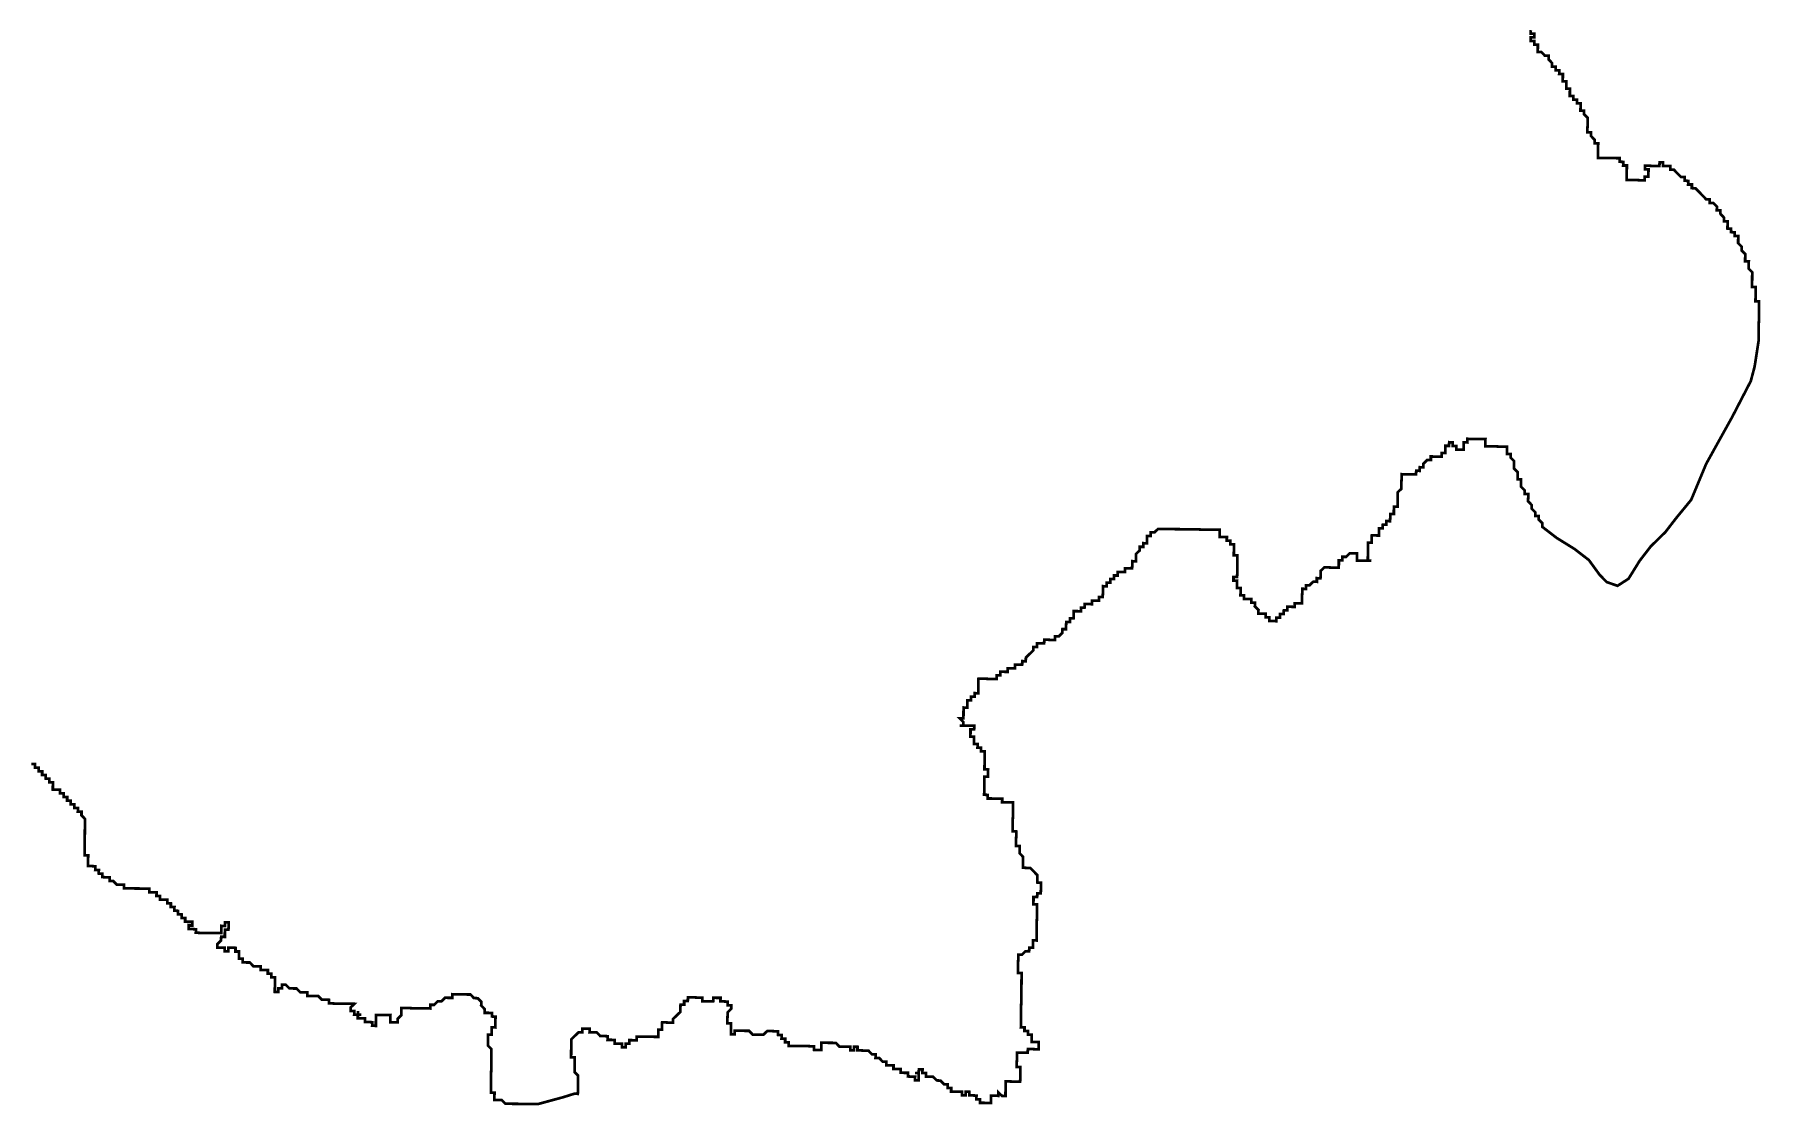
# Model space of a CAD drawing. Header units: metres. Extents: x 257673 to 289848, y 2129691 to 2228029.
# Drawn here: x 270754 to 272653, y 2159372 to 2160550 of the extents above; entities that cross this region are included whole.
import ezdxf

# ---------------------------------------------------------------- set-up
doc = ezdxf.new("R2010")
doc.units = ezdxf.units.M
doc.header["$MEASUREMENT"] = 0
doc.layers.add('HAZARDS LINE', color=1, linetype='Continuous')

msp = doc.modelspace()

# ---------------------------------------------------------------- linework, layer by layer
at = {"layer": 'HAZARDS LINE', "lineweight": 18}
msp.add_lwpolyline([(270751, 2159747.5, 2.98, 2.98, 0), (270755, 2159747.5, 2.98, 2.98, 0), (270755, 2159743.5, 2.98, 2.98, 0), (270758.9, 2159743.4, 2.98, 2.98, 0), (270758.9, 2159739.4, 2.98, 2.98, 0), (270762.9, 2159739.4, 2.98, 2.98, 0), (270762.8, 2159735.4, 2.98, 2.98, 0), (270766.8, 2159735.3, 2.98, 2.98, 0), (270766.8, 2159731.4, 2.98, 2.98, 0), (270770.7, 2159731.3, 2.98, 2.98, 0), (270770.7, 2159727.3, 2.98, 2.98, 0), (270774.7, 2159727.3, 2.98, 2.98, 0), (270774.6, 2159723.3, 2.98, 2.98, 0), (270774.6, 2159719.3, 2.98, 2.98, 0), (270778.5, 2159719.2, 2.98, 2.98, 0), (270782.5, 2159719.2, 2.98, 2.98, 0), (270782.5, 2159715.2, 2.98, 2.98, 0), (270786.5, 2159715.1, 2.98, 2.98, 0), (270786.4, 2159711.2, 2.98, 2.98, 0), (270790.4, 2159711.1, 2.98, 2.98, 0), (270790.3, 2159707.1, 2.98, 2.98, 0), (270794.3, 2159707.1, 2.98, 2.98, 0), (270794.3, 2159703.1, 2.98, 2.98, 0), (270798.3, 2159703, 2.98, 2.98, 0), (270798.2, 2159699, 2.98, 2.98, 0), (270802.2, 2159699, 2.98, 2.98, 0), (270802.1, 2159695, 2.98, 2.98, 0), (270806.1, 2159694.9, 2.98, 2.98, 0), (270806.1, 2159690.9, 2.98, 2.98, 0), (270810, 2159686.9, 2.98, 2.98, 0), (270810, 2159682.9, 2.98, 2.98, 0), (270809.9, 2159678.9, 2.98, 2.98, 0), (270809.8, 2159674.9, 2.98, 2.98, 0), (270809.8, 2159671, 2.98, 2.98, 0), (270809.7, 2159667, 2.98, 2.98, 0), (270809.7, 2159663, 2.98, 2.98, 0), (270809.6, 2159659, 2.98, 2.98, 0), (270809.6, 2159655, 2.98, 2.98, 0), (270809.5, 2159651, 2.98, 2.98, 0), (270809.5, 2159647, 2.98, 2.98, 0), (270813.5, 2159647, 2.98, 2.98, 0), (270813.4, 2159643, 2.98, 2.98, 0), (270813.4, 2159639, 2.98, 2.98, 0), (270813.3, 2159635, 2.98, 2.98, 0), (270817.3, 2159635, 2.98, 2.98, 0), (270821.3, 2159634.9, 2.98, 2.98, 0), (270821.2, 2159630.9, 2.98, 2.98, 0), (270825.2, 2159630.9, 2.98, 2.98, 0), (270825.1, 2159626.9, 2.98, 2.98, 0), (270829.1, 2159626.8, 2.98, 2.98, 0), (270829.1, 2159622.9, 2.98, 2.98, 0), (270833.1, 2159622.8, 2.98, 2.98, 0), (270837.1, 2159622.7, 2.98, 2.98, 0), (270837, 2159618.8, 2.98, 2.98, 0), (270841, 2159618.7, 2.98, 2.98, 0), (270844.9, 2159614.7, 2.98, 2.98, 0), (270848.9, 2159614.6, 2.98, 2.98, 0), (270852.9, 2159614.6, 2.98, 2.98, 0), (270852.8, 2159610.6, 2.98, 2.98, 0), (270856.8, 2159610.5, 2.98, 2.98, 0), (270860.8, 2159610.5, 2.98, 2.98, 0), (270864.8, 2159610.4, 2.98, 2.98, 0), (270868.8, 2159610.4, 2.98, 2.98, 0), (270872.8, 2159610.3, 2.98, 2.98, 0), (270876.8, 2159610.2, 2.98, 2.98, 0), (270880.7, 2159610.2, 2.98, 2.98, 0), (270880.7, 2159606.2, 2.98, 2.98, 0), (270884.7, 2159606.2, 2.98, 2.98, 0), (270888.7, 2159606.1, 2.98, 2.98, 0), (270888.6, 2159602.1, 2.98, 2.98, 0), (270892.6, 2159602.1, 2.98, 2.98, 0), (270892.5, 2159598.1, 2.98, 2.98, 0), (270896.5, 2159598, 2.98, 2.98, 0), (270900.5, 2159598, 2.98, 2.98, 0), (270900.5, 2159594, 2.98, 2.98, 0), (270904.4, 2159593.9, 2.98, 2.98, 0), (270904.4, 2159589.9, 2.98, 2.98, 0), (270908.4, 2159589.9, 2.98, 2.98, 0), (270908.3, 2159585.9, 2.98, 2.98, 0), (270912.3, 2159585.8, 2.98, 2.98, 0), (270912.3, 2159581.9, 2.98, 2.98, 0), (270916.2, 2159581.8, 2.98, 2.98, 0), (270916.2, 2159577.8, 2.98, 2.98, 0), (270920.2, 2159577.8, 2.98, 2.98, 0), (270920.1, 2159573.8, 2.98, 2.98, 0), (270924.1, 2159573.7, 2.98, 2.98, 0), (270928.1, 2159573.7, 2.98, 2.98, 0), (270928, 2159569.7, 2.98, 2.98, 0), (270924.1, 2159569.7, 2.98, 2.98, 0), (270924, 2159565.7, 2.98, 2.98, 0), (270928, 2159565.7, 2.98, 2.98, 0), (270932, 2159565.6, 2.98, 2.98, 0), (270931.9, 2159561.7, 2.98, 2.98, 0), (270935.9, 2159561.6, 2.98, 2.98, 0), (270939.9, 2159561.5, 2.98, 2.98, 0), (270943.9, 2159561.5, 2.98, 2.98, 0), (270947.9, 2159561.4, 2.98, 2.98, 0), (270951.8, 2159561.4, 2.98, 2.98, 0), (270955.8, 2159561.3, 2.98, 2.98, 0), (270959.8, 2159561.3, 2.98, 2.98, 0), (270959.9, 2159565.3, 2.98, 2.98, 0), (270959.9, 2159569.3, 2.98, 2.98, 0), (270963.9, 2159569.2, 2.98, 2.98, 0), (270964, 2159573.2, 2.98, 2.98, 0), (270968, 2159573.1, 2.98, 2.98, 0), (270967.9, 2159569.1, 2.98, 2.98, 0), (270967.8, 2159565.2, 2.98, 2.98, 0), (270963.9, 2159565.2, 2.98, 2.98, 0), (270963.8, 2159561.2, 2.98, 2.98, 0), (270963.8, 2159557.2, 2.98, 2.98, 0), (270959.8, 2159557.3, 2.98, 2.98, 0), (270959.7, 2159553.3, 2.98, 2.98, 0), (270955.7, 2159549.4, 2.98, 2.98, 0), (270955.6, 2159545.4, 2.98, 2.98, 0), (270959.6, 2159545.3, 2.98, 2.98, 0), (270963.6, 2159545.3, 2.98, 2.98, 0), (270963.5, 2159541.3, 2.98, 2.98, 0), (270967.5, 2159541.2, 2.98, 2.98, 0), (270967.6, 2159545.2, 2.98, 2.98, 0), (270971.6, 2159545.2, 2.98, 2.98, 0), (270975.6, 2159545.1, 2.98, 2.98, 0), (270975.5, 2159541.1, 2.98, 2.98, 0), (270979.5, 2159541.1, 2.98, 2.98, 0), (270979.4, 2159537.1, 2.98, 2.98, 0), (270979.4, 2159533.1, 2.98, 2.98, 0), (270983.4, 2159533.1, 2.98, 2.98, 0), (270983.3, 2159529.1, 2.98, 2.98, 0), (270987.3, 2159529, 2.98, 2.98, 0), (270991.3, 2159529, 2.98, 2.98, 0), (270995.2, 2159524.9, 2.98, 2.98, 0), (270999.2, 2159524.9, 2.98, 2.98, 0), (271003.2, 2159524.8, 2.98, 2.98, 0), (271003.1, 2159520.8, 2.98, 2.98, 0), (271007.1, 2159520.8, 2.98, 2.98, 0), (271011.1, 2159520.7, 2.98, 2.98, 0), (271011.1, 2159516.7, 2.98, 2.98, 0), (271015, 2159516.7, 2.98, 2.98, 0), (271015, 2159512.7, 2.98, 2.98, 0), (271019, 2159512.6, 2.98, 2.98, 0), (271018.9, 2159508.6, 2.98, 2.98, 0), (271018.9, 2159504.7, 2.98, 2.98, 0), (271018.8, 2159500.7, 2.98, 2.98, 0), (271018.8, 2159496.7, 2.98, 2.98, 0), (271022.7, 2159496.6, 2.98, 2.98, 0), (271022.8, 2159500.6, 2.98, 2.98, 0), (271026.8, 2159500.6, 2.98, 2.98, 0), (271026.8, 2159504.6, 2.98, 2.98, 0), (271030.8, 2159504.5, 2.98, 2.98, 0), (271034.8, 2159500.5, 2.98, 2.98, 0), (271038.7, 2159500.4, 2.98, 2.98, 0), (271042.7, 2159500.4, 2.98, 2.98, 0), (271046.7, 2159496.3, 2.98, 2.98, 0), (271050.6, 2159496.3, 2.98, 2.98, 0), (271054.6, 2159496.2, 2.98, 2.98, 0), (271054.6, 2159492.2, 2.98, 2.98, 0), (271058.6, 2159492.2, 2.98, 2.98, 0), (271062.5, 2159492.1, 2.98, 2.98, 0), (271066.5, 2159492.1, 2.98, 2.98, 0), (271070.5, 2159488, 2.98, 2.98, 0), (271074.5, 2159488, 2.98, 2.98, 0), (271078.4, 2159487.9, 2.98, 2.98, 0), (271078.4, 2159483.9, 2.98, 2.98, 0), (271082.4, 2159483.9, 2.98, 2.98, 0), (271086.4, 2159483.8, 2.98, 2.98, 0), (271090.3, 2159483.8, 2.98, 2.98, 0), (271094.3, 2159483.7, 2.98, 2.98, 0), (271098.3, 2159483.7, 2.98, 2.98, 0), (271102.3, 2159483.6, 2.98, 2.98, 0), (271106.3, 2159483.5, 2.98, 2.98, 0), (271102.2, 2159479.6, 2.98, 2.98, 0), (271102.2, 2159475.6, 2.98, 2.98, 0), (271106.2, 2159475.6, 2.98, 2.98, 0), (271106.1, 2159471.6, 2.98, 2.98, 0), (271110.1, 2159471.5, 2.98, 2.98, 0), (271110.2, 2159475.5, 2.98, 2.98, 0), (271110.1, 2159471.5, 2.98, 2.98, 0), (271114.1, 2159471.5, 2.98, 2.98, 0), (271110.1, 2159471.5, 2.98, 2.98, 0), (271110.1, 2159467.5, 2.98, 2.98, 0), (271114, 2159467.5, 2.98, 2.98, 0), (271118, 2159467.4, 2.98, 2.98, 0), (271118, 2159463.5, 2.98, 2.98, 0), (271122, 2159463.4, 2.98, 2.98, 0), (271126, 2159463.3, 2.98, 2.98, 0), (271125.9, 2159459.4, 2.98, 2.98, 0), (271129.9, 2159459.3, 2.98, 2.98, 0), (271129.9, 2159463.3, 2.98, 2.98, 0), (271130, 2159467.3, 2.98, 2.98, 0), (271130, 2159471.3, 2.98, 2.98, 0), (271134, 2159471.2, 2.98, 2.98, 0), (271138, 2159471.2, 2.98, 2.98, 0), (271142, 2159471.1, 2.98, 2.98, 0), (271146, 2159471.1, 2.98, 2.98, 0), (271145.9, 2159467.1, 2.98, 2.98, 0), (271145.9, 2159463.1, 2.98, 2.98, 0), (271149.9, 2159463, 2.98, 2.98, 0), (271153.9, 2159463, 2.98, 2.98, 0), (271153.9, 2159467, 2.98, 2.98, 0), (271157.9, 2159470.9, 2.98, 2.98, 0), (271158, 2159474.9, 2.98, 2.98, 0), (271158.1, 2159478.9, 2.98, 2.98, 0), (271162, 2159478.8, 2.98, 2.98, 0), (271166, 2159478.8, 2.98, 2.98, 0), (271170, 2159478.7, 2.98, 2.98, 0), (271174, 2159478.7, 2.98, 2.98, 0), (271178, 2159478.6, 2.98, 2.98, 0), (271182, 2159478.5, 2.98, 2.98, 0), (271186, 2159478.5, 2.98, 2.98, 0), (271189.9, 2159478.4, 2.98, 2.98, 0), (271190, 2159482.4, 2.98, 2.98, 0), (271194, 2159482.4, 2.98, 2.98, 0), (271198, 2159486.3, 2.98, 2.98, 0), (271202, 2159486.2, 2.98, 2.98, 0), (271206.1, 2159490.2, 2.98, 2.98, 0), (271210, 2159490.1, 2.98, 2.98, 0), (271214, 2159490.1, 2.98, 2.98, 0), (271214.1, 2159494.1, 2.98, 2.98, 0), (271218.1, 2159494, 2.98, 2.98, 0), (271222, 2159494, 2.98, 2.98, 0), (271226, 2159493.9, 2.98, 2.98, 0), (271230, 2159493.8, 2.98, 2.98, 0), (271234, 2159493.8, 2.98, 2.98, 0), (271237.9, 2159489.8, 2.98, 2.98, 0), (271241.9, 2159489.7, 2.98, 2.98, 0), (271245.9, 2159485.7, 2.98, 2.98, 0), (271245.8, 2159481.7, 2.98, 2.98, 0), (271249.7, 2159477.6, 2.98, 2.98, 0), (271249.7, 2159473.6, 2.98, 2.98, 0), (271253.7, 2159473.6, 2.98, 2.98, 0), (271257.7, 2159473.5, 2.98, 2.98, 0), (271257.6, 2159469.6, 2.98, 2.98, 0), (271261.6, 2159469.5, 2.98, 2.98, 0), (271261.5, 2159465.5, 2.98, 2.98, 0), (271261.5, 2159461.5, 2.98, 2.98, 0), (271261.4, 2159457.5, 2.98, 2.98, 0), (271257.4, 2159457.6, 2.98, 2.98, 0), (271257.4, 2159453.6, 2.98, 2.98, 0), (271257.3, 2159449.6, 2.98, 2.98, 0), (271253.3, 2159449.7, 2.98, 2.98, 0), (271253.3, 2159445.7, 2.98, 2.98, 0), (271253.2, 2159441.7, 2.98, 2.98, 0), (271253.2, 2159437.7, 2.98, 2.98, 0), (271257.1, 2159433.7, 2.98, 2.98, 0), (271257.1, 2159429.7, 2.98, 2.98, 0), (271257, 2159425.7, 2.98, 2.98, 0), (271257, 2159421.7, 2.98, 2.98, 0), (271256.9, 2159417.7, 2.98, 2.98, 0), (271256.9, 2159413.7, 2.98, 2.98, 0), (271256.8, 2159409.7, 2.98, 2.98, 0), (271256.7, 2159405.8, 2.98, 2.98, 0), (271256.7, 2159401.8, 2.98, 2.98, 0), (271256.6, 2159397.8, 2.98, 2.98, 0), (271256.6, 2159393.8, 2.98, 2.98, 0), (271256.5, 2159389.8, 2.98, 2.98, 0), (271256.5, 2159385.8, 2.98, 2.98, 0), (271260.5, 2159385.8, 2.98, 2.98, 0), (271260.4, 2159381.8, 2.98, 2.98, 0), (271260.4, 2159377.8, 2.98, 2.98, 0), (271264.3, 2159377.7, 2.98, 2.98, 0), (271268.3, 2159377.7, 2.98, 2.98, 0), (271272.3, 2159373.7, 2.98, 2.98, 0), (271276.2, 2159373.6, 2.98, 2.98, 0), (271280.2, 2159373.5, 2.98, 2.98, 0), (271284.2, 2159373.5, 2.98, 2.98, 0), (271308.1, 2159373.2, 2.98, 2.98, 0), (271336.1, 2159380.8, 2.98, 2.98, 0), (271348.2, 2159384.6, 2.98, 2.98, 0), (271352.1, 2159384.5, 2.98, 2.98, 0), (271352.2, 2159388.5, 2.98, 2.98, 0), (271352.3, 2159392.5, 2.98, 2.98, 0), (271352.3, 2159396.5, 2.98, 2.98, 0), (271352.4, 2159400.5, 2.98, 2.98, 0), (271352.4, 2159404.5, 2.98, 2.98, 0), (271348.5, 2159408.5, 2.98, 2.98, 0), (271348.5, 2159412.5, 2.98, 2.98, 0), (271348.6, 2159416.5, 2.98, 2.98, 0), (271348.6, 2159420.5, 2.98, 2.98, 0), (271348.7, 2159424.5, 2.98, 2.98, 0), (271344.7, 2159424.5, 2.98, 2.98, 0), (271344.8, 2159428.5, 2.98, 2.98, 0), (271344.8, 2159432.5, 2.98, 2.98, 0), (271344.9, 2159436.5, 2.98, 2.98, 0), (271344.9, 2159440.5, 2.98, 2.98, 0), (271345, 2159444.5, 2.98, 2.98, 0), (271349, 2159448.4, 2.98, 2.98, 0), (271353.1, 2159452.3, 2.98, 2.98, 0), (271357, 2159452.3, 2.98, 2.98, 0), (271357.1, 2159456.3, 2.98, 2.98, 0), (271361.1, 2159456.2, 2.98, 2.98, 0), (271365.1, 2159456.1, 2.98, 2.98, 0), (271365, 2159452.2, 2.98, 2.98, 0), (271369, 2159452.1, 2.98, 2.98, 0), (271373, 2159452, 2.98, 2.98, 0), (271376.9, 2159448, 2.98, 2.98, 0), (271380.9, 2159448, 2.98, 2.98, 0), (271384.9, 2159447.9, 2.98, 2.98, 0), (271384.8, 2159443.9, 2.98, 2.98, 0), (271388.8, 2159443.9, 2.98, 2.98, 0), (271392.8, 2159443.8, 2.98, 2.98, 0), (271392.8, 2159439.8, 2.98, 2.98, 0), (271396.7, 2159439.8, 2.98, 2.98, 0), (271400.7, 2159439.7, 2.98, 2.98, 0), (271400.7, 2159435.7, 2.98, 2.98, 0), (271404.7, 2159435.7, 2.98, 2.98, 0), (271404.7, 2159439.7, 2.98, 2.98, 0), (271408.7, 2159439.6, 2.98, 2.98, 0), (271408.8, 2159443.6, 2.98, 2.98, 0), (271412.7, 2159443.5, 2.98, 2.98, 0), (271416.7, 2159443.5, 2.98, 2.98, 0), (271416.8, 2159447.5, 2.98, 2.98, 0), (271420.8, 2159447.4, 2.98, 2.98, 0), (271424.8, 2159447.4, 2.98, 2.98, 0), (271428.7, 2159447.3, 2.98, 2.98, 0), (271432.7, 2159447.3, 2.98, 2.98, 0), (271436.7, 2159447.2, 2.98, 2.98, 0), (271440.7, 2159447.2, 2.98, 2.98, 0), (271440.8, 2159451.1, 2.98, 2.98, 0), (271440.8, 2159455.1, 2.98, 2.98, 0), (271444.8, 2159455.1, 2.98, 2.98, 0), (271444.8, 2159459.1, 2.98, 2.98, 0), (271444.9, 2159463, 2.98, 2.98, 0), (271448.9, 2159463, 2.98, 2.98, 0), (271452.9, 2159462.9, 2.98, 2.98, 0), (271456.9, 2159462.9, 2.98, 2.98, 0), (271456.9, 2159466.9, 2.98, 2.98, 0), (271461, 2159470.8, 2.98, 2.98, 0), (271465, 2159474.7, 2.98, 2.98, 0), (271465, 2159478.7, 2.98, 2.98, 0), (271465.1, 2159482.7, 2.98, 2.98, 0), (271469.1, 2159482.7, 2.98, 2.98, 0), (271469.1, 2159486.6, 2.98, 2.98, 0), (271473.1, 2159486.6, 2.98, 2.98, 0), (271473.2, 2159490.6, 2.98, 2.98, 0), (271477.2, 2159490.5, 2.98, 2.98, 0), (271481.1, 2159490.5, 2.98, 2.98, 0), (271485.1, 2159490.4, 2.98, 2.98, 0), (271489.1, 2159490.4, 2.98, 2.98, 0), (271489.1, 2159486.4, 2.98, 2.98, 0), (271493.1, 2159486.3, 2.98, 2.98, 0), (271497, 2159486.3, 2.98, 2.98, 0), (271501, 2159486.2, 2.98, 2.98, 0), (271501.1, 2159490.2, 2.98, 2.98, 0), (271505.1, 2159490.1, 2.98, 2.98, 0), (271509.1, 2159490.1, 2.98, 2.98, 0), (271509, 2159486.1, 2.98, 2.98, 0), (271513, 2159486.1, 2.98, 2.98, 0), (271517, 2159486, 2.98, 2.98, 0), (271516.9, 2159482, 2.98, 2.98, 0), (271520.9, 2159482, 2.98, 2.98, 0), (271520.8, 2159478, 2.98, 2.98, 0), (271516.8, 2159474, 2.98, 2.98, 0), (271516.8, 2159470.1, 2.98, 2.98, 0), (271516.7, 2159466.1, 2.98, 2.98, 0), (271516.6, 2159462.1, 2.98, 2.98, 0), (271520.6, 2159462, 2.98, 2.98, 0), (271520.6, 2159458, 2.98, 2.98, 0), (271520.5, 2159454.1, 2.98, 2.98, 0), (271520.5, 2159450.1, 2.98, 2.98, 0), (271524.5, 2159450, 2.98, 2.98, 0), (271524.5, 2159454, 2.98, 2.98, 0), (271528.5, 2159453.9, 2.98, 2.98, 0), (271532.5, 2159453.9, 2.98, 2.98, 0), (271536.5, 2159453.8, 2.98, 2.98, 0), (271540.5, 2159453.8, 2.98, 2.98, 0), (271544.4, 2159449.7, 2.98, 2.98, 0), (271548.4, 2159449.7, 2.98, 2.98, 0), (271552.4, 2159449.6, 2.98, 2.98, 0), (271556.3, 2159449.6, 2.98, 2.98, 0), (271560.4, 2159453.5, 2.98, 2.98, 0), (271564.4, 2159453.5, 2.98, 2.98, 0), (271568.4, 2159453.4, 2.98, 2.98, 0), (271572.3, 2159453.4, 2.98, 2.98, 0), (271572.3, 2159449.4, 2.98, 2.98, 0), (271576.3, 2159449.3, 2.98, 2.98, 0), (271576.2, 2159445.3, 2.98, 2.98, 0), (271580.2, 2159445.3, 2.98, 2.98, 0), (271580.2, 2159441.3, 2.98, 2.98, 0), (271584.1, 2159441.2, 2.98, 2.98, 0), (271584.1, 2159437.2, 2.98, 2.98, 0), (271588.1, 2159437.2, 2.98, 2.98, 0), (271592.1, 2159437.1, 2.98, 2.98, 0), (271596.1, 2159437.1, 2.98, 2.98, 0), (271600, 2159437, 2.98, 2.98, 0), (271604, 2159437, 2.98, 2.98, 0), (271608, 2159436.9, 2.98, 2.98, 0), (271612, 2159436.9, 2.98, 2.98, 0), (271611.9, 2159432.9, 2.98, 2.98, 0), (271615.9, 2159432.8, 2.98, 2.98, 0), (271619.9, 2159432.8, 2.98, 2.98, 0), (271620, 2159436.8, 2.98, 2.98, 0), (271620, 2159440.8, 2.98, 2.98, 0), (271624, 2159440.7, 2.98, 2.98, 0), (271628, 2159440.6, 2.98, 2.98, 0), (271632, 2159440.6, 2.98, 2.98, 0), (271636, 2159440.5, 2.98, 2.98, 0), (271639.9, 2159436.5, 2.98, 2.98, 0), (271643.9, 2159436.4, 2.98, 2.98, 0), (271647.9, 2159436.4, 2.98, 2.98, 0), (271651.9, 2159436.3, 2.98, 2.98, 0), (271651.8, 2159432.4, 2.98, 2.98, 0), (271655.8, 2159432.3, 2.98, 2.98, 0), (271655.8, 2159436.3, 2.98, 2.98, 0), (271659.8, 2159436.2, 2.98, 2.98, 0), (271659.8, 2159432.2, 2.98, 2.98, 0), (271663.8, 2159432.2, 2.98, 2.98, 0), (271667.7, 2159432.1, 2.98, 2.98, 0), (271671.7, 2159432.1, 2.98, 2.98, 0), (271675.7, 2159428, 2.98, 2.98, 0), (271679.7, 2159428, 2.98, 2.98, 0), (271679.6, 2159424, 2.98, 2.98, 0), (271683.6, 2159423.9, 2.98, 2.98, 0), (271687.5, 2159419.9, 2.98, 2.98, 0), (271691.5, 2159419.9, 2.98, 2.98, 0), (271691.5, 2159415.9, 2.98, 2.98, 0), (271695.4, 2159415.8, 2.98, 2.98, 0), (271699.4, 2159415.8, 2.98, 2.98, 0), (271699.4, 2159411.8, 2.98, 2.98, 0), (271703.4, 2159411.7, 2.98, 2.98, 0), (271707.3, 2159411.7, 2.98, 2.98, 0), (271707.3, 2159407.7, 2.98, 2.98, 0), (271711.3, 2159407.6, 2.98, 2.98, 0), (271715.3, 2159407.6, 2.98, 2.98, 0), (271715.2, 2159403.6, 2.98, 2.98, 0), (271719.2, 2159403.5, 2.98, 2.98, 0), (271723.2, 2159403.5, 2.98, 2.98, 0), (271723.1, 2159399.5, 2.98, 2.98, 0), (271727.1, 2159399.4, 2.98, 2.98, 0), (271727.2, 2159403.4, 2.98, 2.98, 0), (271727.2, 2159407.4, 2.98, 2.98, 0), (271723.2, 2159407.5, 2.98, 2.98, 0), (271727.2, 2159407.4, 2.98, 2.98, 0), (271727.3, 2159411.4, 2.98, 2.98, 0), (271731.3, 2159411.3, 2.98, 2.98, 0), (271731.2, 2159407.4, 2.98, 2.98, 0), (271735.2, 2159407.3, 2.98, 2.98, 0), (271735.1, 2159403.3, 2.98, 2.98, 0), (271739.1, 2159403.3, 2.98, 2.98, 0), (271743.1, 2159403.2, 2.98, 2.98, 0), (271747, 2159399.2, 2.98, 2.98, 0), (271751, 2159399.1, 2.98, 2.98, 0), (271755, 2159395.1, 2.98, 2.98, 0), (271758.9, 2159395, 2.98, 2.98, 0), (271758.9, 2159391, 2.98, 2.98, 0), (271762.9, 2159391, 2.98, 2.98, 0), (271762.8, 2159387, 2.98, 2.98, 0), (271766.8, 2159386.9, 2.98, 2.98, 0), (271770.8, 2159386.9, 2.98, 2.98, 0), (271774.8, 2159386.8, 2.98, 2.98, 0), (271774.7, 2159382.8, 2.98, 2.98, 0), (271778.7, 2159382.8, 2.98, 2.98, 0), (271778.8, 2159386.8, 2.98, 2.98, 0), (271782.8, 2159386.7, 2.98, 2.98, 0), (271782.7, 2159382.7, 2.98, 2.98, 0), (271786.7, 2159382.7, 2.98, 2.98, 0), (271790.7, 2159382.6, 2.98, 2.98, 0), (271790.6, 2159378.6, 2.98, 2.98, 0), (271794.6, 2159378.6, 2.98, 2.98, 0), (271794.6, 2159374.6, 2.98, 2.98, 0), (271798.5, 2159374.6, 2.98, 2.98, 0), (271802.5, 2159374.5, 2.98, 2.98, 0), (271806.5, 2159374.4, 2.98, 2.98, 0), (271806.6, 2159378.4, 2.98, 2.98, 0), (271806.6, 2159382.4, 2.98, 2.98, 0), (271810.6, 2159382.4, 2.98, 2.98, 0), (271814.6, 2159382.3, 2.98, 2.98, 0), (271814.6, 2159386.3, 2.98, 2.98, 0), (271818.6, 2159382.3, 2.98, 2.98, 0), (271822.6, 2159382.2, 2.98, 2.98, 0), (271822.6, 2159386.2, 2.98, 2.98, 0), (271822.7, 2159390.2, 2.98, 2.98, 0), (271822.7, 2159394.2, 2.98, 2.98, 0), (271822.8, 2159398.2, 2.98, 2.98, 0), (271826.8, 2159398.1, 2.98, 2.98, 0), (271830.8, 2159398, 2.98, 2.98, 0), (271834.7, 2159398, 2.98, 2.98, 0), (271838.7, 2159397.9, 2.98, 2.98, 0), (271838.8, 2159401.9, 2.98, 2.98, 0), (271838.8, 2159405.9, 2.98, 2.98, 0), (271838.9, 2159409.9, 2.98, 2.98, 0), (271838.9, 2159413.9, 2.98, 2.98, 0), (271835, 2159413.9, 2.98, 2.98, 0), (271835, 2159417.9, 2.98, 2.98, 0), (271835.1, 2159421.9, 2.98, 2.98, 0), (271835.1, 2159425.9, 2.98, 2.98, 0), (271835.2, 2159429.9, 2.98, 2.98, 0), (271839.2, 2159429.8, 2.98, 2.98, 0), (271843.1, 2159429.8, 2.98, 2.98, 0), (271847.1, 2159429.7, 2.98, 2.98, 0), (271847.2, 2159433.7, 2.98, 2.98, 0), (271851.2, 2159433.7, 2.98, 2.98, 0), (271855.2, 2159433.6, 2.98, 2.98, 0), (271859.1, 2159433.5, 2.98, 2.98, 0), (271859.2, 2159437.5, 2.98, 2.98, 0), (271859.2, 2159441.5, 2.98, 2.98, 0), (271855.3, 2159441.6, 2.98, 2.98, 0), (271851.3, 2159441.6, 2.98, 2.98, 0), (271851.3, 2159445.6, 2.98, 2.98, 0), (271851.4, 2159449.6, 2.98, 2.98, 0), (271847.4, 2159449.7, 2.98, 2.98, 0), (271847.4, 2159453.6, 2.98, 2.98, 0), (271843.5, 2159453.7, 2.98, 2.98, 0), (271843.5, 2159457.7, 2.98, 2.98, 0), (271839.5, 2159457.7, 2.98, 2.98, 0), (271839.6, 2159461.7, 2.98, 2.98, 0), (271839.6, 2159465.7, 2.98, 2.98, 0), (271839.7, 2159469.7, 2.98, 2.98, 0), (271839.7, 2159473.7, 2.98, 2.98, 0), (271839.8, 2159477.7, 2.98, 2.98, 0), (271839.8, 2159481.7, 2.98, 2.98, 0), (271839.9, 2159485.6, 2.98, 2.98, 0), (271840, 2159489.6, 2.98, 2.98, 0), (271840, 2159493.6, 2.98, 2.98, 0), (271840.1, 2159497.6, 2.98, 2.98, 0), (271840.1, 2159501.6, 2.98, 2.98, 0), (271840.2, 2159505.6, 2.98, 2.98, 0), (271840.2, 2159509.6, 2.98, 2.98, 0), (271840.3, 2159513.6, 2.98, 2.98, 0), (271840.3, 2159517.5, 2.98, 2.98, 0), (271836.3, 2159517.6, 2.98, 2.98, 0), (271836.4, 2159521.6, 2.98, 2.98, 0), (271836.5, 2159525.6, 2.98, 2.98, 0), (271836.5, 2159529.6, 2.98, 2.98, 0), (271836.6, 2159533.5, 2.98, 2.98, 0), (271836.6, 2159537.5, 2.98, 2.98, 0), (271840.6, 2159537.5, 2.98, 2.98, 0), (271844.6, 2159541.4, 2.98, 2.98, 0), (271848.6, 2159541.4, 2.98, 2.98, 0), (271848.7, 2159545.3, 2.98, 2.98, 0), (271852.7, 2159545.3, 2.98, 2.98, 0), (271852.7, 2159549.3, 2.98, 2.98, 0), (271852.8, 2159553.3, 2.98, 2.98, 0), (271856.8, 2159553.2, 2.98, 2.98, 0), (271856.8, 2159557.2, 2.98, 2.98, 0), (271856.9, 2159561.2, 2.98, 2.98, 0), (271856.9, 2159565.2, 2.98, 2.98, 0), (271857, 2159569.2, 2.98, 2.98, 0), (271857, 2159573.1, 2.98, 2.98, 0), (271857.1, 2159577.1, 2.98, 2.98, 0), (271857.1, 2159581.1, 2.98, 2.98, 0), (271857.2, 2159585.1, 2.98, 2.98, 0), (271857.2, 2159589.1, 2.98, 2.98, 0), (271857.3, 2159593.1, 2.98, 2.98, 0), (271853.3, 2159593.1, 2.98, 2.98, 0), (271853.4, 2159597.1, 2.98, 2.98, 0), (271853.4, 2159601.1, 2.98, 2.98, 0), (271857.4, 2159601, 2.98, 2.98, 0), (271857.5, 2159605, 2.98, 2.98, 0), (271861.4, 2159605, 2.98, 2.98, 0), (271861.5, 2159609, 2.98, 2.98, 0), (271861.5, 2159613, 2.98, 2.98, 0), (271861.6, 2159616.9, 2.98, 2.98, 0), (271857.6, 2159617, 2.98, 2.98, 0), (271857.7, 2159621, 2.98, 2.98, 0), (271857.7, 2159625, 2.98, 2.98, 0), (271853.8, 2159629, 2.98, 2.98, 0), (271849.9, 2159633, 2.98, 2.98, 0), (271845.9, 2159633.1, 2.98, 2.98, 0), (271841.9, 2159633.2, 2.98, 2.98, 0), (271841.9, 2159637.1, 2.98, 2.98, 0), (271842, 2159641.1, 2.98, 2.98, 0), (271842, 2159645.1, 2.98, 2.98, 0), (271838.1, 2159649.2, 2.98, 2.98, 0), (271838.2, 2159653.1, 2.98, 2.98, 0), (271838.2, 2159657.1, 2.98, 2.98, 0), (271834.2, 2159657.2, 2.98, 2.98, 0), (271834.3, 2159661.2, 2.98, 2.98, 0), (271834.3, 2159665.2, 2.98, 2.98, 0), (271834.4, 2159669.1, 2.98, 2.98, 0), (271834.5, 2159673.1, 2.98, 2.98, 0), (271830.5, 2159673.2, 2.98, 2.98, 0), (271830.5, 2159677.2, 2.98, 2.98, 0), (271830.6, 2159681.2, 2.98, 2.98, 0), (271830.6, 2159685.1, 2.98, 2.98, 0), (271830.7, 2159689.1, 2.98, 2.98, 0), (271830.7, 2159693.1, 2.98, 2.98, 0), (271830.8, 2159697.1, 2.98, 2.98, 0), (271830.8, 2159701.1, 2.98, 2.98, 0), (271830.9, 2159705.1, 2.98, 2.98, 0), (271826.9, 2159705.1, 2.98, 2.98, 0), (271822.9, 2159705.2, 2.98, 2.98, 0), (271818.9, 2159705.2, 2.98, 2.98, 0), (271819, 2159709.2, 2.98, 2.98, 0), (271815, 2159709.3, 2.98, 2.98, 0), (271811, 2159709.3, 2.98, 2.98, 0), (271815, 2159709.3, 2.98, 2.98, 0), (271811, 2159709.3, 2.98, 2.98, 0), (271807, 2159709.4, 2.98, 2.98, 0), (271803, 2159709.4, 2.98, 2.98, 0), (271803.1, 2159713.4, 2.98, 2.98, 0), (271799.1, 2159713.5, 2.98, 2.98, 0), (271799.2, 2159717.5, 2.98, 2.98, 0), (271799.2, 2159721.5, 2.98, 2.98, 0), (271799.3, 2159725.4, 2.98, 2.98, 0), (271799.3, 2159729.4, 2.98, 2.98, 0), (271799.4, 2159733.4, 2.98, 2.98, 0), (271803.4, 2159733.4, 2.98, 2.98, 0), (271803.4, 2159737.3, 2.98, 2.98, 0), (271803.5, 2159741.3, 2.98, 2.98, 0), (271799.5, 2159741.4, 2.98, 2.98, 0), (271799.5, 2159745.4, 2.98, 2.98, 0), (271799.6, 2159749.4, 2.98, 2.98, 0), (271799.6, 2159753.4, 2.98, 2.98, 0), (271799.7, 2159757.3, 2.98, 2.98, 0), (271799.8, 2159761.3, 2.98, 2.98, 0), (271795.8, 2159761.4, 2.98, 2.98, 0), (271795.8, 2159765.4, 2.98, 2.98, 0), (271791.8, 2159765.4, 2.98, 2.98, 0), (271791.9, 2159769.4, 2.98, 2.98, 0), (271787.9, 2159769.5, 2.98, 2.98, 0), (271788, 2159773.4, 2.98, 2.98, 0), (271788, 2159777.4, 2.98, 2.98, 0), (271784, 2159777.5, 2.98, 2.98, 0), (271784.1, 2159781.5, 2.98, 2.98, 0), (271784.1, 2159785.5, 2.98, 2.98, 0), (271788.1, 2159785.4, 2.98, 2.98, 0), (271788.2, 2159789.4, 2.98, 2.98, 0), (271784.2, 2159789.4, 2.98, 2.98, 0), (271780.2, 2159789.5, 2.98, 2.98, 0), (271776.2, 2159789.6, 2.98, 2.98, 0), (271772.2, 2159789.6, 2.98, 2.98, 0), (271776.2, 2159789.6, 2.98, 2.98, 0), (271776.3, 2159793.5, 2.98, 2.98, 0), (271772.3, 2159797.6, 2.98, 2.98, 0), (271776.3, 2159797.5, 2.98, 2.98, 0), (271776.4, 2159801.5, 2.98, 2.98, 0), (271776.4, 2159805.5, 2.98, 2.98, 0), (271776.5, 2159809.5, 2.98, 2.98, 0), (271780.5, 2159809.4, 2.98, 2.98, 0), (271780.5, 2159813.4, 2.98, 2.98, 0), (271780.6, 2159817.4, 2.98, 2.98, 0), (271784.6, 2159817.4, 2.98, 2.98, 0), (271784.6, 2159821.3, 2.98, 2.98, 0), (271788.6, 2159821.3, 2.98, 2.98, 0), (271788.7, 2159825.3, 2.98, 2.98, 0), (271792.6, 2159825.2, 2.98, 2.98, 0), (271792.7, 2159829.2, 2.98, 2.98, 0), (271792.7, 2159833.2, 2.98, 2.98, 0), (271792.8, 2159837.2, 2.98, 2.98, 0), (271792.9, 2159841.2, 2.98, 2.98, 0), (271796.8, 2159841.1, 2.98, 2.98, 0), (271800.8, 2159841.1, 2.98, 2.98, 0), (271804.8, 2159841, 2.98, 2.98, 0), (271808.8, 2159841, 2.98, 2.98, 0), (271812.8, 2159840.9, 2.98, 2.98, 0), (271812.8, 2159844.9, 2.98, 2.98, 0), (271816.8, 2159844.8, 2.98, 2.98, 0), (271816.9, 2159848.8, 2.98, 2.98, 0), (271820.9, 2159848.8, 2.98, 2.98, 0), (271824.9, 2159848.7, 2.98, 2.98, 0), (271824.9, 2159852.7, 2.98, 2.98, 0), (271828.9, 2159852.6, 2.98, 2.98, 0), (271832.9, 2159852.6, 2.98, 2.98, 0), (271832.9, 2159856.6, 2.98, 2.98, 0), (271836.9, 2159856.5, 2.98, 2.98, 0), (271840.9, 2159856.5, 2.98, 2.98, 0), (271841, 2159860.5, 2.98, 2.98, 0), (271844.9, 2159860.4, 2.98, 2.98, 0), (271845, 2159864.4, 2.98, 2.98, 0), (271849, 2159868.3, 2.98, 2.98, 0), (271853.1, 2159872.3, 2.98, 2.98, 0), (271853.1, 2159876.2, 2.98, 2.98, 0), (271857.1, 2159876.2, 2.98, 2.98, 0), (271857.2, 2159880.2, 2.98, 2.98, 0), (271861.2, 2159880.1, 2.98, 2.98, 0), (271865.1, 2159880.1, 2.98, 2.98, 0), (271865.2, 2159884.1, 2.98, 2.98, 0), (271869.2, 2159884, 2.98, 2.98, 0), (271873.2, 2159883.9, 2.98, 2.98, 0), (271877.2, 2159883.9, 2.98, 2.98, 0), (271877.2, 2159887.9, 2.98, 2.98, 0), (271881.2, 2159887.8, 2.98, 2.98, 0), (271885.2, 2159891.8, 2.98, 2.98, 0), (271885.3, 2159895.7, 2.98, 2.98, 0), (271889.3, 2159895.7, 2.98, 2.98, 0), (271889.3, 2159899.7, 2.98, 2.98, 0), (271889.4, 2159903.7, 2.98, 2.98, 0), (271893.4, 2159903.6, 2.98, 2.98, 0), (271893.4, 2159907.6, 2.98, 2.98, 0), (271897.4, 2159907.5, 2.98, 2.98, 0), (271897.5, 2159911.5, 2.98, 2.98, 0), (271897.5, 2159915.5, 2.98, 2.98, 0), (271901.5, 2159915.5, 2.98, 2.98, 0), (271905.5, 2159915.4, 2.98, 2.98, 0), (271905.5, 2159919.4, 2.98, 2.98, 0), (271909.5, 2159919.3, 2.98, 2.98, 0), (271909.6, 2159923.3, 2.98, 2.98, 0), (271913.6, 2159923.3, 2.98, 2.98, 0), (271917.6, 2159923.2, 2.98, 2.98, 0), (271917.6, 2159927.2, 2.98, 2.98, 0), (271921.6, 2159927.2, 2.98, 2.98, 0), (271925.6, 2159927.1, 2.98, 2.98, 0), (271925.6, 2159931.1, 2.98, 2.98, 0), (271929.6, 2159931, 2.98, 2.98, 0), (271929.7, 2159935, 2.98, 2.98, 0), (271929.7, 2159939, 2.98, 2.98, 0), (271929.8, 2159943, 2.98, 2.98, 0), (271933.8, 2159942.9, 2.98, 2.98, 0), (271933.8, 2159946.9, 2.98, 2.98, 0), (271937.8, 2159946.9, 2.98, 2.98, 0), (271937.9, 2159950.9, 2.98, 2.98, 0), (271941.8, 2159950.8, 2.98, 2.98, 0), (271941.9, 2159954.8, 2.98, 2.98, 0), (271945.9, 2159954.7, 2.98, 2.98, 0), (271945.9, 2159958.7, 2.98, 2.98, 0), (271949.9, 2159958.7, 2.98, 2.98, 0), (271953.9, 2159958.6, 2.98, 2.98, 0), (271954, 2159962.6, 2.98, 2.98, 0), (271957.9, 2159962.6, 2.98, 2.98, 0), (271961.9, 2159962.5, 2.98, 2.98, 0), (271962, 2159966.5, 2.98, 2.98, 0), (271962, 2159970.5, 2.98, 2.98, 0), (271966, 2159970.4, 2.98, 2.98, 0), (271966.1, 2159974.4, 2.98, 2.98, 0), (271966.1, 2159978.4, 2.98, 2.98, 0), (271970.2, 2159982.3, 2.98, 2.98, 0), (271970.2, 2159986.3, 2.98, 2.98, 0), (271974.2, 2159986.3, 2.98, 2.98, 0), (271974.3, 2159990.3, 2.98, 2.98, 0), (271978.3, 2159990.2, 2.98, 2.98, 0), (271978.3, 2159994.2, 2.98, 2.98, 0), (271978.4, 2159998.2, 2.98, 2.98, 0), (271982.3, 2159998.1, 2.98, 2.98, 0), (271982.4, 2160002.1, 2.98, 2.98, 0), (271986.4, 2160002.1, 2.98, 2.98, 0), (271990.4, 2160006, 2.98, 2.98, 0), (271994.4, 2160005.9, 2.98, 2.98, 0), (271998.4, 2160005.9, 2.98, 2.98, 0), (272002.4, 2160005.8, 2.98, 2.98, 0), (272006.4, 2160005.8, 2.98, 2.98, 0), (272010.4, 2160005.7, 2.98, 2.98, 0), (272014.3, 2160005.7, 2.98, 2.98, 0), (272018.3, 2160005.6, 2.98, 2.98, 0), (272022.3, 2160005.6, 2.98, 2.98, 0), (272026.3, 2160005.5, 2.98, 2.98, 0), (272030.3, 2160005.4, 2.98, 2.98, 0), (272034.3, 2160005.4, 2.98, 2.98, 0), (272038.3, 2160005.3, 2.98, 2.98, 0), (272042.2, 2160005.3, 2.98, 2.98, 0), (272046.2, 2160005.2, 2.98, 2.98, 0), (272050.2, 2160005.2, 2.98, 2.98, 0), (272054.2, 2160005.1, 2.98, 2.98, 0), (272058.2, 2160005.1, 2.98, 2.98, 0), (272058.1, 2160001.1, 2.98, 2.98, 0), (272058.1, 2159997.1, 2.98, 2.98, 0), (272062.1, 2159997, 2.98, 2.98, 0), (272066.1, 2159997, 2.98, 2.98, 0), (272066, 2159993, 2.98, 2.98, 0), (272070, 2159993, 2.98, 2.98, 0), (272069.9, 2159989, 2.98, 2.98, 0), (272073.9, 2159988.9, 2.98, 2.98, 0), (272073.9, 2159984.9, 2.98, 2.98, 0), (272073.8, 2159980.9, 2.98, 2.98, 0), (272073.8, 2159977, 2.98, 2.98, 0), (272077.7, 2159976.9, 2.98, 2.98, 0), (272077.7, 2159972.9, 2.98, 2.98, 0), (272077.6, 2159968.9, 2.98, 2.98, 0), (272077.6, 2159964.9, 2.98, 2.98, 0), (272077.5, 2159961, 2.98, 2.98, 0), (272077.5, 2159957, 2.98, 2.98, 0), (272077.4, 2159953, 2.98, 2.98, 0), (272073.4, 2159953, 2.98, 2.98, 0), (272073.4, 2159949, 2.98, 2.98, 0), (272077.4, 2159949, 2.98, 2.98, 0), (272077.3, 2159945, 2.98, 2.98, 0), (272077.3, 2159941, 2.98, 2.98, 0), (272081.3, 2159941, 2.98, 2.98, 0), (272081.2, 2159937, 2.98, 2.98, 0), (272081.1, 2159933, 2.98, 2.98, 0), (272085.1, 2159932.9, 2.98, 2.98, 0), (272085.1, 2159928.9, 2.98, 2.98, 0), (272089.1, 2159928.9, 2.98, 2.98, 0), (272093, 2159928.8, 2.98, 2.98, 0), (272093, 2159924.9, 2.98, 2.98, 0), (272097, 2159924.8, 2.98, 2.98, 0), (272096.9, 2159920.8, 2.98, 2.98, 0), (272100.9, 2159916.8, 2.98, 2.98, 0), (272100.8, 2159912.8, 2.98, 2.98, 0), (272104.8, 2159912.7, 2.98, 2.98, 0), (272108.8, 2159912.7, 2.98, 2.98, 0), (272108.7, 2159908.7, 2.98, 2.98, 0), (272112.7, 2159908.6, 2.98, 2.98, 0), (272112.7, 2159904.7, 2.98, 2.98, 0), (272116.6, 2159904.6, 2.98, 2.98, 0), (272120.6, 2159904.5, 2.98, 2.98, 0), (272120.7, 2159908.5, 2.98, 2.98, 0), (272124.7, 2159908.5, 2.98, 2.98, 0), (272124.7, 2159912.5, 2.98, 2.98, 0), (272128.7, 2159912.4, 2.98, 2.98, 0), (272128.8, 2159916.4, 2.98, 2.98, 0), (272132.7, 2159916.3, 2.98, 2.98, 0), (272132.8, 2159920.3, 2.98, 2.98, 0), (272136.8, 2159920.3, 2.98, 2.98, 0), (272140.8, 2159920.2, 2.98, 2.98, 0), (272140.8, 2159924.2, 2.98, 2.98, 0), (272144.8, 2159924.2, 2.98, 2.98, 0), (272148.8, 2159924.1, 2.98, 2.98, 0), (272148.9, 2159928.1, 2.98, 2.98, 0), (272148.9, 2159932.1, 2.98, 2.98, 0), (272149, 2159936.1, 2.98, 2.98, 0), (272149, 2159940.1, 2.98, 2.98, 0), (272153, 2159940, 2.98, 2.98, 0), (272153.1, 2159944, 2.98, 2.98, 0), (272157, 2159943.9, 2.98, 2.98, 0), (272161.1, 2159947.9, 2.98, 2.98, 0), (272165.1, 2159947.8, 2.98, 2.98, 0), (272165.1, 2159951.8, 2.98, 2.98, 0), (272169.1, 2159951.7, 2.98, 2.98, 0), (272169.2, 2159955.7, 2.98, 2.98, 0), (272169.2, 2159959.7, 2.98, 2.98, 0), (272173.3, 2159963.7, 2.98, 2.98, 0), (272177.2, 2159963.6, 2.98, 2.98, 0), (272181.2, 2159963.5, 2.98, 2.98, 0), (272185.2, 2159963.5, 2.98, 2.98, 0), (272189.2, 2159963.4, 2.98, 2.98, 0), (272189.3, 2159967.4, 2.98, 2.98, 0), (272189.3, 2159971.4, 2.98, 2.98, 0), (272193.3, 2159971.4, 2.98, 2.98, 0), (272193.3, 2159975.3, 2.98, 2.98, 0), (272197.3, 2159975.3, 2.98, 2.98, 0), (272201.4, 2159979.2, 2.98, 2.98, 0), (272205.4, 2159979.2, 2.98, 2.98, 0), (272209.3, 2159979.1, 2.98, 2.98, 0), (272209.3, 2159975.1, 2.98, 2.98, 0), (272209.2, 2159971.1, 2.98, 2.98, 0), (272213.2, 2159971.1, 2.98, 2.98, 0), (272217.2, 2159971, 2.98, 2.98, 0), (272221.2, 2159971, 2.98, 2.98, 0), (272225.2, 2159970.9, 2.98, 2.98, 0), (272221.2, 2159971, 2.98, 2.98, 0), (272221.2, 2159975, 2.98, 2.98, 0), (272221.3, 2159979, 2.98, 2.98, 0), (272221.4, 2159982.9, 2.98, 2.98, 0), (272221.4, 2159986.9, 2.98, 2.98, 0), (272221.5, 2159990.9, 2.98, 2.98, 0), (272225.4, 2159990.9, 2.98, 2.98, 0), (272225.5, 2159994.8, 2.98, 2.98, 0), (272225.6, 2159998.8, 2.98, 2.98, 0), (272229.5, 2159998.8, 2.98, 2.98, 0), (272233.5, 2159998.7, 2.98, 2.98, 0), (272233.6, 2160002.7, 2.98, 2.98, 0), (272233.6, 2160006.7, 2.98, 2.98, 0), (272237.6, 2160006.6, 2.98, 2.98, 0), (272237.7, 2160010.6, 2.98, 2.98, 0), (272241.7, 2160010.6, 2.98, 2.98, 0), (272241.7, 2160014.6, 2.98, 2.98, 0), (272245.7, 2160014.5, 2.98, 2.98, 0), (272245.8, 2160018.5, 2.98, 2.98, 0), (272245.8, 2160022.5, 2.98, 2.98, 0), (272249.8, 2160022.4, 2.98, 2.98, 0), (272249.8, 2160026.4, 2.98, 2.98, 0), (272249.9, 2160030.4, 2.98, 2.98, 0), (272253.9, 2160030.4, 2.98, 2.98, 0), (272253.9, 2160034.3, 2.98, 2.98, 0), (272254, 2160038.3, 2.98, 2.98, 0), (272254, 2160042.3, 2.98, 2.98, 0), (272254.1, 2160046.3, 2.98, 2.98, 0), (272258.1, 2160050.2, 2.98, 2.98, 0), (272258.2, 2160054.2, 2.98, 2.98, 0), (272258.2, 2160058.2, 2.98, 2.98, 0), (272258.3, 2160062.2, 2.98, 2.98, 0), (272258.4, 2160066.2, 2.98, 2.98, 0), (272262.3, 2160066.1, 2.98, 2.98, 0), (272266.3, 2160066.1, 2.98, 2.98, 0), (272270.3, 2160066, 2.98, 2.98, 0), (272274.3, 2160066, 2.98, 2.98, 0), (272274.4, 2160070, 2.98, 2.98, 0), (272278.3, 2160069.9, 2.98, 2.98, 0), (272278.4, 2160073.9, 2.98, 2.98, 0), (272282.4, 2160073.8, 2.98, 2.98, 0), (272282.4, 2160077.8, 2.98, 2.98, 0), (272286.5, 2160081.8, 2.98, 2.98, 0), (272290.5, 2160081.7, 2.98, 2.98, 0), (272290.5, 2160085.7, 2.98, 2.98, 0), (272294.5, 2160085.6, 2.98, 2.98, 0), (272298.5, 2160085.6, 2.98, 2.98, 0), (272302.5, 2160085.5, 2.98, 2.98, 0), (272302.5, 2160089.5, 2.98, 2.98, 0), (272306.5, 2160089.5, 2.98, 2.98, 0), (272306.6, 2160093.4, 2.98, 2.98, 0), (272306.6, 2160097.4, 2.98, 2.98, 0), (272310.6, 2160097.4, 2.98, 2.98, 0), (272310.7, 2160101.4, 2.98, 2.98, 0), (272314.6, 2160101.3, 2.98, 2.98, 0), (272314.6, 2160097.3, 2.98, 2.98, 0), (272318.6, 2160097.3, 2.98, 2.98, 0), (272318.5, 2160093.3, 2.98, 2.98, 0), (272322.5, 2160093.2, 2.98, 2.98, 0), (272326.5, 2160093.2, 2.98, 2.98, 0), (272326.6, 2160097.2, 2.98, 2.98, 0), (272326.6, 2160101.2, 2.98, 2.98, 0), (272330.6, 2160101.1, 2.98, 2.98, 0), (272330.6, 2160105.1, 2.98, 2.98, 0), (272334.6, 2160105, 2.98, 2.98, 0), (272338.6, 2160105, 2.98, 2.98, 0), (272342.6, 2160104.9, 2.98, 2.98, 0), (272346.6, 2160104.9, 2.98, 2.98, 0), (272350.6, 2160104.8, 2.98, 2.98, 0), (272350.5, 2160100.8, 2.98, 2.98, 0), (272350.5, 2160096.8, 2.98, 2.98, 0), (272354.5, 2160096.8, 2.98, 2.98, 0), (272358.4, 2160096.7, 2.98, 2.98, 0), (272362.4, 2160096.7, 2.98, 2.98, 0), (272366.4, 2160096.6, 2.98, 2.98, 0), (272370.4, 2160096.6, 2.98, 2.98, 0), (272374.4, 2160096.5, 2.98, 2.98, 0), (272374.3, 2160092.5, 2.98, 2.98, 0), (272374.3, 2160088.5, 2.98, 2.98, 0), (272378.3, 2160088.5, 2.98, 2.98, 0), (272378.2, 2160084.5, 2.98, 2.98, 0), (272382.1, 2160080.5, 2.98, 2.98, 0), (272382.1, 2160076.5, 2.98, 2.98, 0), (272382, 2160072.5, 2.98, 2.98, 0), (272386, 2160068.5, 2.98, 2.98, 0), (272385.9, 2160064.5, 2.98, 2.98, 0), (272385.9, 2160060.5, 2.98, 2.98, 0), (272389.8, 2160060.4, 2.98, 2.98, 0), (272389.8, 2160056.4, 2.98, 2.98, 0), (272389.7, 2160052.5, 2.98, 2.98, 0), (272393.7, 2160048.4, 2.98, 2.98, 0), (272393.6, 2160044.4, 2.98, 2.98, 0), (272397.6, 2160044.4, 2.98, 2.98, 0), (272397.6, 2160040.4, 2.98, 2.98, 0), (272397.5, 2160036.4, 2.98, 2.98, 0), (272401.4, 2160032.4, 2.98, 2.98, 0), (272401.4, 2160028.4, 2.98, 2.98, 0), (272405.3, 2160024.3, 2.98, 2.98, 0), (272405.3, 2160020.3, 2.98, 2.98, 0), (272409.2, 2160020.3, 2.98, 2.98, 0), (272409.2, 2160016.3, 2.98, 2.98, 0), (272413.1, 2160012.3, 2.98, 2.98, 0), (272413.1, 2160008.3, 2.98, 2.98, 0), (272428.9, 2159996.1, 2.98, 2.98, 0), (272448.6, 2159983.9, 2.98, 2.98, 0), (272464.4, 2159971.7, 2.98, 2.98, 0), (272476.1, 2159955.6, 2.98, 2.98, 0), (272484, 2159947.5, 2.98, 2.98, 0), (272495.9, 2159943.4, 2.98, 2.98, 0), (272508, 2159951.2, 2.98, 2.98, 0), (272520.2, 2159970.9, 2.98, 2.98, 0), (272532.4, 2159986.7, 2.98, 2.98, 0), (272548.5, 2160002.5, 2.98, 2.98, 0), (272560.7, 2160018.3, 2.98, 2.98, 0), (272576.9, 2160038, 2.98, 2.98, 0), (272593.4, 2160077.6, 2.98, 2.98, 0), (272622, 2160129.1, 2.98, 2.98, 0), (272642.5, 2160168.7, 2.98, 2.98, 0), (272646.7, 2160184.6, 2.98, 2.98, 0), (272651, 2160212.4, 2.98, 2.98, 0), (272651.3, 2160228.4, 2.98, 2.98, 0), (272651.3, 2160232.4, 2.98, 2.98, 0), (272651.4, 2160236.3, 2.98, 2.98, 0), (272651.4, 2160240.3, 2.98, 2.98, 0), (272651.5, 2160244.3, 2.98, 2.98, 0), (272651.5, 2160248.3, 2.98, 2.98, 0), (272651.6, 2160252.3, 2.98, 2.98, 0), (272651.6, 2160256.3, 2.98, 2.98, 0), (272647.6, 2160256.3, 2.98, 2.98, 0), (272647.7, 2160260.3, 2.98, 2.98, 0), (272647.7, 2160264.3, 2.98, 2.98, 0), (272647.8, 2160268.3, 2.98, 2.98, 0), (272647.9, 2160272.3, 2.98, 2.98, 0), (272643.9, 2160272.3, 2.98, 2.98, 0), (272643.9, 2160276.3, 2.98, 2.98, 0), (272644, 2160280.3, 2.98, 2.98, 0), (272644, 2160284.3, 2.98, 2.98, 0), (272644.1, 2160288.3, 2.98, 2.98, 0), (272640.2, 2160292.3, 2.98, 2.98, 0), (272640.2, 2160296.3, 2.98, 2.98, 0), (272640.3, 2160300.3, 2.98, 2.98, 0), (272636.3, 2160300.4, 2.98, 2.98, 0), (272636.3, 2160304.3, 2.98, 2.98, 0), (272636.4, 2160308.3, 2.98, 2.98, 0), (272632.4, 2160312.4, 2.98, 2.98, 0), (272632.5, 2160316.4, 2.98, 2.98, 0), (272628.6, 2160320.4, 2.98, 2.98, 0), (272628.6, 2160324.4, 2.98, 2.98, 0), (272628.7, 2160328.4, 2.98, 2.98, 0), (272624.7, 2160328.4, 2.98, 2.98, 0), (272624.7, 2160332.4, 2.98, 2.98, 0), (272620.8, 2160332.5, 2.98, 2.98, 0), (272620.8, 2160336.4, 2.98, 2.98, 0), (272616.8, 2160336.5, 2.98, 2.98, 0), (272616.9, 2160340.5, 2.98, 2.98, 0), (272616.9, 2160344.5, 2.98, 2.98, 0), (272612.9, 2160344.5, 2.98, 2.98, 0), (272613, 2160348.5, 2.98, 2.98, 0), (272609.1, 2160352.6, 2.98, 2.98, 0), (272609.1, 2160356.5, 2.98, 2.98, 0), (272605.1, 2160356.6, 2.98, 2.98, 0), (272605.2, 2160360.6, 2.98, 2.98, 0), (272601.3, 2160364.6, 2.98, 2.98, 0), (272597.3, 2160364.7, 2.98, 2.98, 0), (272597.3, 2160368.7, 2.98, 2.98, 0), (272593.3, 2160368.7, 2.98, 2.98, 0), (272589.4, 2160372.8, 2.98, 2.98, 0), (272585.5, 2160376.8, 2.98, 2.98, 0), (272581.5, 2160380.8, 2.98, 2.98, 0), (272577.6, 2160380.9, 2.98, 2.98, 0), (272577.6, 2160384.9, 2.98, 2.98, 0), (272573.6, 2160384.9, 2.98, 2.98, 0), (272573.7, 2160388.9, 2.98, 2.98, 0), (272569.7, 2160389, 2.98, 2.98, 0), (272569.7, 2160393, 2.98, 2.98, 0), (272565.8, 2160393, 2.98, 2.98, 0), (272561.8, 2160397.1, 2.98, 2.98, 0), (272557.9, 2160401.1, 2.98, 2.98, 0), (272553.9, 2160401.1, 2.98, 2.98, 0), (272554, 2160405.1, 2.98, 2.98, 0), (272550, 2160405.2, 2.98, 2.98, 0), (272546, 2160405.2, 2.98, 2.98, 0), (272546, 2160409.2, 2.98, 2.98, 0), (272542.1, 2160409.3, 2.98, 2.98, 0), (272542, 2160405.3, 2.98, 2.98, 0), (272538, 2160405.3, 2.98, 2.98, 0), (272534, 2160405.4, 2.98, 2.98, 0), (272530, 2160405.5, 2.98, 2.98, 0), (272526.1, 2160405.5, 2.98, 2.98, 0), (272526, 2160401.5, 2.98, 2.98, 0), (272530, 2160401.5, 2.98, 2.98, 0), (272529.9, 2160397.5, 2.98, 2.98, 0), (272529.9, 2160393.5, 2.98, 2.98, 0), (272525.9, 2160393.5, 2.98, 2.98, 0), (272525.8, 2160389.6, 2.98, 2.98, 0), (272521.9, 2160389.6, 2.98, 2.98, 0), (272517.9, 2160389.7, 2.98, 2.98, 0), (272513.9, 2160389.7, 2.98, 2.98, 0), (272509.9, 2160389.8, 2.98, 2.98, 0), (272505.9, 2160389.8, 2.98, 2.98, 0), (272506, 2160393.8, 2.98, 2.98, 0), (272506, 2160397.8, 2.98, 2.98, 0), (272506.1, 2160401.8, 2.98, 2.98, 0), (272506.1, 2160405.8, 2.98, 2.98, 0), (272502.1, 2160405.8, 2.98, 2.98, 0), (272502.2, 2160409.8, 2.98, 2.98, 0), (272498.2, 2160409.9, 2.98, 2.98, 0), (272498.3, 2160413.9, 2.98, 2.98, 0), (272494.3, 2160413.9, 2.98, 2.98, 0), (272490.3, 2160414, 2.98, 2.98, 0), (272486.3, 2160414, 2.98, 2.98, 0), (272482.3, 2160414.1, 2.98, 2.98, 0), (272478.3, 2160414.1, 2.98, 2.98, 0), (272474.3, 2160414.2, 2.98, 2.98, 0), (272474.4, 2160418.2, 2.98, 2.98, 0), (272474.4, 2160422.2, 2.98, 2.98, 0), (272474.5, 2160426.1, 2.98, 2.98, 0), (272474.6, 2160430.1, 2.98, 2.98, 0), (272470.6, 2160430.2, 2.98, 2.98, 0), (272470.6, 2160434.2, 2.98, 2.98, 0), (272466.7, 2160438.2, 2.98, 2.98, 0), (272466.7, 2160442.2, 2.98, 2.98, 0), (272462.8, 2160442.2, 2.98, 2.98, 0), (272462.8, 2160446.2, 2.98, 2.98, 0), (272462.9, 2160450.2, 2.98, 2.98, 0), (272462.9, 2160454.2, 2.98, 2.98, 0), (272463, 2160458.2, 2.98, 2.98, 0), (272459, 2160462.2, 2.98, 2.98, 0), (272459.1, 2160466.2, 2.98, 2.98, 0), (272455.1, 2160466.3, 2.98, 2.98, 0), (272455.2, 2160470.3, 2.98, 2.98, 0), (272455.2, 2160474.2, 2.98, 2.98, 0), (272451.2, 2160474.3, 2.98, 2.98, 0), (272451.3, 2160478.3, 2.98, 2.98, 0), (272447.3, 2160478.3, 2.98, 2.98, 0), (272447.3, 2160482.3, 2.98, 2.98, 0), (272443.4, 2160482.4, 2.98, 2.98, 0), (272443.4, 2160486.4, 2.98, 2.98, 0), (272443.5, 2160490.4, 2.98, 2.98, 0), (272439.5, 2160490.4, 2.98, 2.98, 0), (272439.5, 2160494.4, 2.98, 2.98, 0), (272439.6, 2160498.4, 2.98, 2.98, 0), (272435.6, 2160498.4, 2.98, 2.98, 0), (272435.7, 2160502.4, 2.98, 2.98, 0), (272435.7, 2160506.4, 2.98, 2.98, 0), (272431.7, 2160506.5, 2.98, 2.98, 0), (272431.8, 2160510.5, 2.98, 2.98, 0), (272427.8, 2160510.5, 2.98, 2.98, 0), (272427.8, 2160514.5, 2.98, 2.98, 0), (272423.9, 2160514.5, 2.98, 2.98, 0), (272423.9, 2160518.5, 2.98, 2.98, 0), (272420, 2160522.6, 2.98, 2.98, 0), (272420, 2160526.6, 2.98, 2.98, 0), (272416, 2160526.6, 2.98, 2.98, 0), (272412.1, 2160530.7, 2.98, 2.98, 0), (272408.1, 2160530.7, 2.98, 2.98, 0), (272408.2, 2160534.7, 2.98, 2.98, 0), (272408.2, 2160538.7, 2.98, 2.98, 0), (272404.3, 2160538.7, 2.98, 2.98, 0), (272404.3, 2160542.7, 2.98, 2.98, 0), (272400.3, 2160542.8, 2.98, 2.98, 0), (272400.4, 2160546.8, 2.98, 2.98, 0), (272404.4, 2160546.7, 2.98, 2.98, 0), (272404.4, 2160550.7, 2.98, 2.98, 0), (272400.4, 2160550.7, 2.98, 2.98, 0), (272400.5, 2160554.7, 2.98, 2.98, 0)], format="xyseb", dxfattribs=at)

doc.saveas('drawing.dxf')
